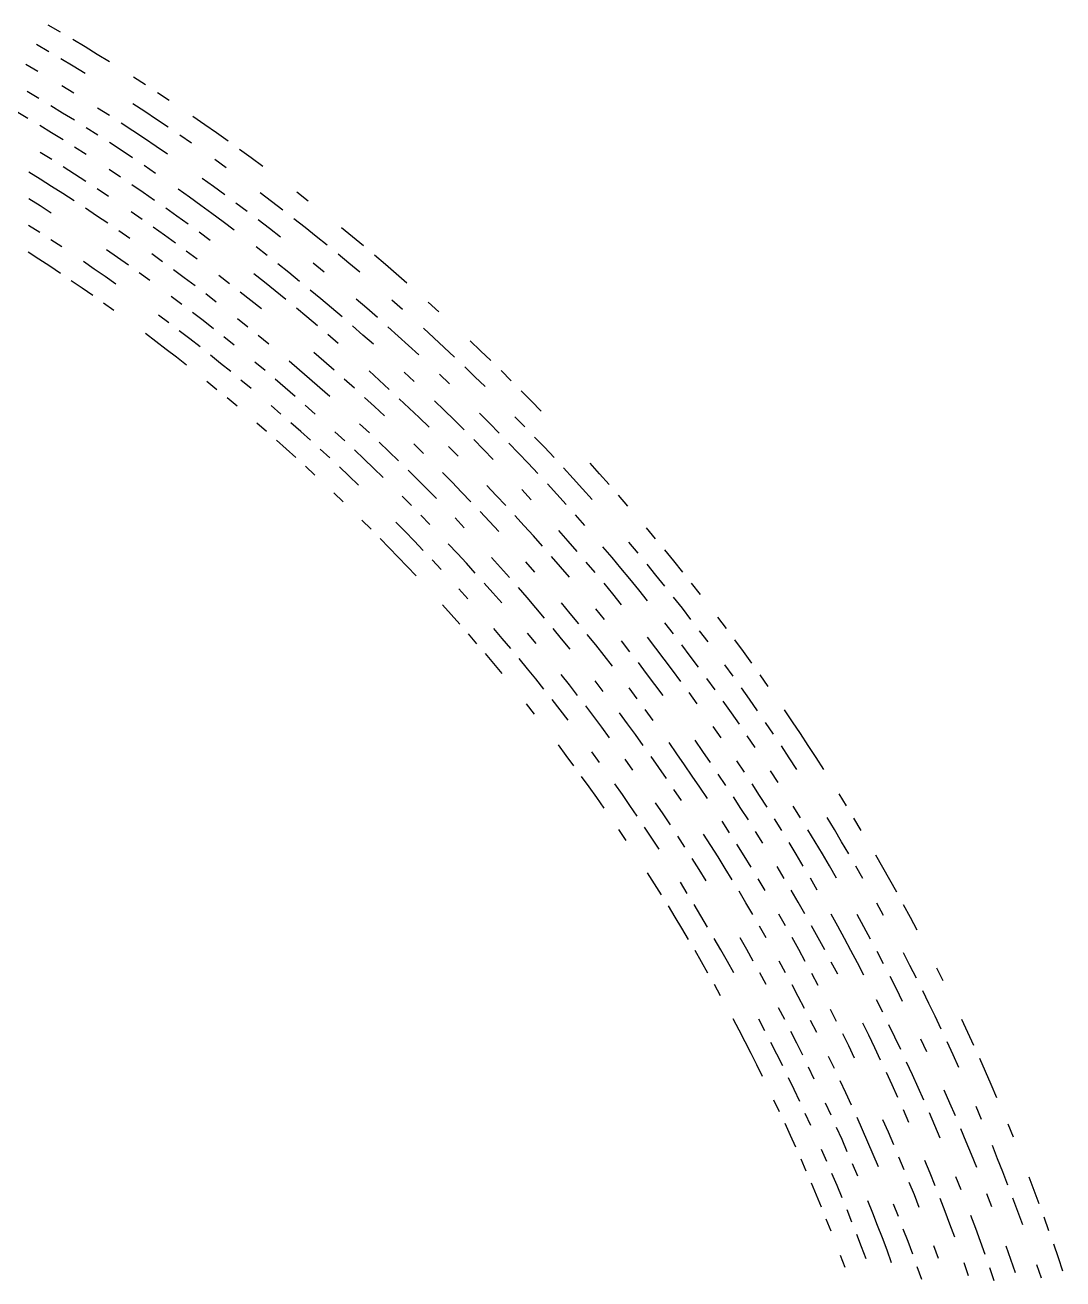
# Model space of a CAD drawing. Header units: metres. Extents: x -298 to 300, y -298 to 299.
# Drawn here: x 147.8 to 284.6, y 93.5 to 258.8 of the extents above; entities that cross this region are included whole.
import ezdxf

# ---------------------------------------------------------------- set-up
doc = ezdxf.new("R2010")
doc.units = ezdxf.units.M

msp = doc.modelspace()

# ---------------------------------------------------------------- linework, layer by layer
for p, q in [((152.47166, 257.80762, -692.8203), (150.84734, 258.75787, -692.8203)), ((155.7022, 255.87651, -692.8203), (154.08995, 256.84717, -692.8203)), ((150.92894, 255.24535, -692.8203), (149.32079, 256.18604, -692.8203)), ((157.30833, 254.8958, -692.8203), (155.7022, 255.87651, -692.8203)), ((158.90831, 253.90495, -692.8203), (157.30833, 254.8958, -692.8203)), ((149.48936, 252.62218, -692.8203), (147.89781, 253.5537, -692.8203)), ((154.12749, 253.33385, -692.8203), (152.53123, 254.29466, -692.8203)), ((155.7177, 252.36302, -692.8203), (154.12749, 253.33385, -692.8203)), ((163.67046, 250.87242, -692.8203), (162.08946, 251.89323, -692.8203)), ((149.62999, 249.0598, -692.8203), (148.06078, 249.99236, -692.8203)), ((154.22856, 249.76762, -692.8203), (152.65477, 250.72905, -692.8203)), ((166.81322, 248.80101, -692.8203), (165.2451, 249.84166, -692.8203)), ((152.75072, 247.1652, -692.8203), (151.19334, 248.11742, -692.8203)), ((163.57585, 247.35997, -692.8203), (162.01683, 248.38036, -692.8203)), ((148.18321, 246.44005, -692.8203), (146.63048, 247.36351, -692.8203)), ((154.30211, 246.20323, -692.8203), (152.75072, 247.1652, -692.8203)), ((158.91331, 246.8242, -692.8203), (157.3579, 247.81517, -692.8203)), ((165.12846, 246.32988, -692.8203), (163.57585, 247.35997, -692.8203)), ((166.67455, 245.29002, -692.8203), (165.12846, 246.32988, -692.8203)), ((171.47801, 245.62022, -692.8203), (169.9298, 246.69023, -692.8203)), ((151.27116, 244.56383, -692.8203), (149.73009, 245.50676, -692.8203)), ((157.38664, 244.2501, -692.8203), (155.84746, 245.23155, -692.8203)), ((162.00536, 244.81303, -692.8203), (160.46245, 245.82347, -692.8203)), ((163.54185, 243.7929, -692.8203), (162.00536, 244.81303, -692.8203)), ((173.01958, 244.54045, -692.8203), (171.47801, 245.62022, -692.8203)), ((152.8062, 243.61119, -692.8203), (151.27116, 244.56383, -692.8203)), ((160.44646, 242.25835, -692.8203), (158.91966, 243.25902, -692.8203)), ((165.07195, 242.76317, -692.8203), (163.54185, 243.7929, -692.8203)), ((169.74706, 243.1812, -692.8203), (168.2141, 244.24046, -692.8203)), ((174.5543, 243.45103, -692.8203), (173.01958, 244.54045, -692.8203)), ((151.3084, 241.02031, -692.8203), (149.78966, 241.96361, -692.8203)), ((155.85832, 241.67705, -692.8203), (154.33531, 242.64891, -692.8203)), ((161.96696, 241.24803, -692.8203), (160.44646, 242.25835, -692.8203)), ((166.5955, 241.72374, -692.8203), (165.07195, 242.76317, -692.8203)), ((177.60313, 241.24327, -692.8203), (176.0822, 242.35191, -692.8203)), ((154.32805, 239.10521, -692.8203), (152.82121, 240.06749, -692.8203)), ((160.39037, 238.70427, -692.8203), (158.88597, 239.7047, -692.8203)), ((164.98882, 239.1989, -692.8203), (163.48106, 240.2282, -692.8203)), ((174.30565, 239.9459, -692.8203), (172.7929, 241.03392, -692.8203)), ((179.11717, 240.1251, -692.8203), (177.60313, 241.24327, -692.8203)), ((149.80864, 238.43059, -692.8203), (148.30614, 239.36449, -692.8203)), ((151.30522, 237.48723, -692.8203), (149.80864, 238.43059, -692.8203)), ((155.82884, 238.1334, -692.8203), (154.32805, 239.10521, -692.8203)), ((172.62389, 237.47105, -692.8203), (171.12682, 238.54845, -692.8203)), ((152.79588, 236.53453, -692.8203), (151.30522, 237.48723, -692.8203)), ((154.2805, 235.57243, -692.8203), (152.79588, 236.53453, -692.8203)), ((158.81194, 236.16167, -692.8203), (157.32347, 237.15227, -692.8203)), ((163.38042, 236.6751, -692.8203), (161.8886, 237.69438, -692.8203)), ((164.86583, 235.64647, -692.8203), (163.38042, 236.6751, -692.8203)), ((169.47276, 236.0543, -692.8203), (167.98473, 237.11186, -692.8203)), ((174.11418, 236.38426, -692.8203), (172.62389, 237.47105, -692.8203)), ((180.28758, 235.4995, -692.8203), (178.8026, 236.62523, -692.8203)), ((185.10204, 235.55772, -692.8203), (183.61662, 236.71361, -692.8203)), ((149.78728, 234.90819, -692.8203), (148.30693, 235.84203, -692.8203)), ((151.26176, 233.96507, -692.8203), (149.78728, 234.90819, -692.8203)), ((170.95421, 234.98735, -692.8203), (169.47276, 236.0543, -692.8203)), ((172.42894, 233.91112, -692.8203), (170.95421, 234.98735, -692.8203)), ((177.07414, 234.18272, -692.8203), (175.59758, 235.2882, -692.8203)), ((181.76549, 234.36449, -692.8203), (180.28758, 235.4995, -692.8203)), ((157.23155, 233.62035, -692.8203), (155.75914, 234.60106, -692.8203)), ((158.69786, 232.63042, -692.8203), (157.23155, 233.62035, -692.8203)), ((163.23973, 233.13408, -692.8203), (161.77013, 234.15257, -692.8203)), ((167.81712, 233.56126, -692.8203), (166.34471, 234.6085, -692.8203)), ((169.28294, 232.50475, -692.8203), (167.81712, 233.56126, -692.8203)), ((173.89684, 232.8256, -692.8203), (172.42894, 233.91112, -692.8203)), ((184.69981, 232.0667, -692.8203), (183.23625, 233.2202, -692.8203)), ((149.7257, 231.39677, -692.8203), (148.26744, 232.3303, -692.8203)), ((161.61174, 230.62303, -692.8203), (160.15794, 231.63127, -692.8203)), ((166.15959, 231.0695, -692.8203), (164.70287, 232.10643, -692.8203)), ((172.1945, 230.36424, -692.8203), (170.74205, 231.43907, -692.8203)), ((175.35796, 231.73094, -692.8203), (173.89684, 232.8256, -692.8203)), ((180.00627, 231.94408, -692.8203), (178.54369, 233.06804, -692.8203)), ((181.46178, 230.81102, -692.8203), (180.00627, 231.94408, -692.8203)), ((186.15611, 230.90398, -692.8203), (184.69981, 232.0667, -692.8203)), ((190.97057, 230.84117, -692.8203), (189.51451, 232.0341, -692.8203)), ((152.62462, 229.5023, -692.8203), (151.17815, 230.45409, -692.8203)), ((167.60979, 230.02348, -692.8203), (166.15959, 231.0695, -692.8203)), ((187.60509, 229.73216, -692.8203), (186.15611, 230.90398, -692.8203)), ((192.41905, 229.63902, -692.8203), (190.97057, 230.84117, -692.8203)), ((149.62407, 227.89671, -692.8203), (148.18773, 228.8297, -692.8203)), ((159.98192, 228.11314, -692.8203), (158.54393, 229.11125, -692.8203)), ((165.93474, 227.54356, -692.8203), (164.50017, 228.57909, -692.8203)), ((170.49034, 227.90416, -692.8203), (169.05333, 228.96837, -692.8203)), ((179.69969, 228.39195, -692.8203), (178.25938, 229.51408, -692.8203)), ((190.48088, 227.36125, -692.8203), (189.04674, 228.5512, -692.8203)), ((195.29326, 227.20763, -692.8203), (193.85997, 228.4279, -692.8203)), ((151.05455, 226.9547, -692.8203), (149.62407, 227.89671, -692.8203)), ((152.47911, 226.00377, -692.8203), (151.05455, 226.9547, -692.8203)), ((156.92796, 226.59251, -692.8203), (155.49962, 227.57146, -692.8203)), ((158.35014, 225.6046, -692.8203), (156.92796, 226.59251, -692.8203)), ((161.41356, 227.10606, -692.8203), (159.98192, 228.11314, -692.8203)), ((168.78429, 225.44548, -692.8203), (167.36278, 226.49901, -692.8203)), ((182.55894, 226.12077, -692.8203), (181.13286, 227.26085, -692.8203)), ((187.21178, 226.18773, -692.8203), (185.78514, 227.3571, -692.8203)), ((191.90758, 226.16222, -692.8203), (190.48088, 227.36125, -692.8203)), ((196.71886, 225.97844, -692.8203), (195.29326, 227.20763, -692.8203)), ((155.31017, 224.075, -692.8203), (153.89763, 225.04381, -692.8203)), ((159.7661, 224.60777, -692.8203), (158.35014, 225.6046, -692.8203)), ((164.25786, 225.06487, -692.8203), (162.83891, 226.08989, -692.8203)), ((170.19908, 224.38304, -692.8203), (168.78429, 225.44548, -692.8203)), ((174.76073, 224.6577, -692.8203), (173.34404, 225.74883, -692.8203)), ((179.35405, 224.85417, -692.8203), (177.93602, 225.97417, -692.8203)), ((180.765, 223.72527, -692.8203), (179.35405, 224.85417, -692.8203)), ((183.97783, 224.97166, -692.8203), (182.55894, 226.12077, -692.8203)), ((198.13676, 224.74028, -692.8203), (196.71886, 225.97844, -692.8203)), ((156.71654, 223.09734, -692.8203), (155.31017, 224.075, -692.8203)), ((173.00865, 222.23155, -692.8203), (171.60722, 223.31169, -692.8203)), ((177.57341, 222.44884, -692.8203), (176.17052, 223.55772, -692.8203)), ((182.16893, 222.58751, -692.8203), (180.765, 223.72527, -692.8203)), ((186.79381, 222.6469, -692.8203), (185.38945, 223.8137, -692.8203)), ((159.51085, 221.11546, -692.8203), (158.1168, 222.11082, -692.8203)), ((168.47581, 221.93639, -692.8203), (167.0764, 222.98808, -692.8203)), ((178.96935, 221.33122, -692.8203), (177.57341, 222.44884, -692.8203)), ((188.1909, 221.4713, -692.8203), (186.79381, 222.6469, -692.8203)), ((192.84404, 221.42119, -692.8203), (191.44725, 222.62608, -692.8203)), ((197.53825, 221.27727, -692.8203), (196.14207, 222.51176, -692.8203)), ((202.34343, 220.97258, -692.8203), (200.94908, 222.23729, -692.8203)), ((166.75072, 219.49107, -692.8203), (165.36668, 220.53197, -692.8203)), ((171.25475, 219.80675, -692.8203), (169.86864, 220.87596, -692.8203)), ((177.17186, 218.93852, -692.8203), (175.791, 220.0449, -692.8203)), ((184.95512, 220.28569, -692.8203), (183.5656, 221.44096, -692.8203)), ((186.33733, 219.12163, -692.8203), (184.95512, 220.28569, -692.8203)), ((189.58049, 220.28685, -692.8203), (188.1909, 221.4713, -692.8203)), ((194.23326, 220.20757, -692.8203), (192.84404, 221.42119, -692.8203)), ((169.49907, 217.38335, -692.8203), (168.12816, 218.44157, -692.8203)), ((172.63414, 218.72887, -692.8203), (171.25475, 219.80675, -692.8203)), ((192.33733, 217.89195, -692.8203), (190.96269, 219.09373, -692.8203)), ((196.98882, 217.75414, -692.8203), (195.61491, 218.98515, -692.8203)), ((201.67986, 217.52135, -692.8203), (200.30717, 218.78203, -692.8203)), ((165.02379, 217.04716, -692.8203), (163.65514, 218.07726, -692.8203)), ((166.38591, 216.00853, -692.8203), (165.02379, 217.04716, -692.8203)), ((170.86327, 216.31657, -692.8203), (169.49907, 217.38335, -692.8203)), ((175.37254, 216.54723, -692.8203), (174.00682, 217.64238, -692.8203)), ((179.91258, 216.69969, -692.8203), (178.5457, 217.82341, -692.8203)), ((189.07976, 216.76756, -692.8203), (187.71227, 217.9489, -692.8203)), ((193.70445, 216.68156, -692.8203), (192.33733, 217.89195, -692.8203)), ((198.35497, 216.51445, -692.8203), (196.98882, 217.75414, -692.8203)), ((203.0446, 216.25212, -692.8203), (201.67986, 217.52135, -692.8203)), ((207.84062, 215.82677, -692.8203), (206.47844, 217.1262, -692.8203)), ((167.74156, 214.96129, -692.8203), (166.38591, 216.00853, -692.8203)), ((169.09056, 213.90562, -692.8203), (167.74156, 214.96129, -692.8203)), ((173.57152, 214.15733, -692.8203), (172.22075, 215.2412, -692.8203)), ((187.19511, 214.44286, -692.8203), (185.84227, 215.61241, -692.8203)), ((199.71336, 215.26622, -692.8203), (198.35497, 216.51445, -692.8203)), ((204.40135, 214.97429, -692.8203), (203.0446, 216.25212, -692.8203)), ((209.19463, 214.51884, -692.8203), (207.84062, 215.82677, -692.8203)), ((174.91539, 213.06493, -692.8203), (173.57152, 214.15733, -692.8203)), ((179.42833, 213.2105, -692.8203), (178.08336, 214.33122, -692.8203)), ((183.9705, 213.27739, -692.8203), (182.62498, 214.42662, -692.8203)), ((185.3087, 212.11961, -692.8203), (183.9705, 213.27739, -692.8203)), ((188.54063, 213.26488, -692.8203), (187.19511, 214.44286, -692.8203)), ((207.09068, 212.39317, -692.8203), (205.75005, 213.68797, -692.8203)), ((173.09758, 210.68779, -692.8203), (171.76866, 211.76878, -692.8203)), ((177.58257, 210.85497, -692.8203), (176.25243, 211.96416, -692.8203)), ((182.09703, 210.94371, -692.8203), (180.76622, 212.08128, -692.8203)), ((186.6397, 210.95348, -692.8203), (185.3087, 212.11961, -692.8203)), ((191.20934, 210.88353, -692.8203), (189.87877, 212.07835, -692.8203)), ((194.47496, 211.9569, -692.8203), (193.1375, 213.17229, -692.8203)), ((195.8048, 210.73314, -692.8203), (194.47496, 211.9569, -692.8203)), ((199.09612, 211.75462, -692.8203), (197.75981, 212.99901, -692.8203)), ((203.74113, 211.47057, -692.8203), (202.40648, 212.74425, -692.8203)), ((208.42314, 211.08995, -692.8203), (207.09068, 212.39317, -692.8203)), ((211.87785, 211.87755, -692.8203), (210.54039, 213.20238, -692.8203)), ((183.42064, 209.79784, -692.8203), (182.09703, 210.94371, -692.8203)), ((187.9633, 209.77904, -692.8203), (186.6397, 210.95348, -692.8203)), ((214.5277, 209.20262, -692.8203), (213.20695, 210.5443, -692.8203)), ((175.73503, 208.50084, -692.8203), (174.41972, 209.5985, -692.8203)), ((181.53075, 207.47752, -692.8203), (180.22179, 208.61156, -692.8203)), ((186.04619, 207.48112, -692.8203), (184.73705, 208.6436, -692.8203)), ((193.848, 208.46873, -692.8203), (192.53252, 209.68028, -692.8203)), ((195.15599, 207.24901, -692.8203), (193.848, 208.46873, -692.8203)), ((198.44127, 208.2606, -692.8203), (197.12688, 209.50102, -692.8203)), ((203.05785, 207.97118, -692.8203), (201.74516, 209.24059, -692.8203)), ((215.84001, 207.85277, -692.8203), (214.5277, 209.20262, -692.8203)), ((199.74779, 207.01195, -692.8203), (198.44127, 208.2606, -692.8203)), ((201.0465, 205.75511, -692.8203), (199.74779, 207.01195, -692.8203)), ((204.36247, 206.69347, -692.8203), (203.05785, 207.97118, -692.8203)), ((205.6591, 205.40758, -692.8203), (204.36247, 206.69347, -692.8203)), ((208.99901, 206.29271, -692.8203), (207.69676, 207.5996, -692.8203)), ((213.67052, 205.79411, -692.8203), (212.37114, 207.13042, -692.8203)), ((179.6392, 205.15862, -692.8203), (178.34477, 206.28087, -692.8203)), ((184.1273, 205.18474, -692.8203), (182.83263, 206.33519, -692.8203)), ((185.41478, 204.02611, -692.8203), (184.1273, 205.18474, -692.8203)), ((189.92955, 203.94456, -692.8203), (188.64244, 205.13152, -692.8203)), ((193.18333, 204.99846, -692.8203), (191.88963, 206.20592, -692.8203)), ((210.29308, 204.9777, -692.8203), (208.99901, 206.29271, -692.8203)), ((182.20677, 202.88976, -692.8203), (180.92656, 204.02824, -692.8203)), ((195.74803, 202.55931, -692.8203), (194.46953, 203.78294, -692.8203)), ((200.31041, 202.28831, -692.8203), (199.03343, 203.54063, -692.8203)), ((208.22801, 202.81151, -692.8203), (206.94762, 204.11363, -692.8203)), ((212.85625, 202.32341, -692.8203), (211.57884, 203.65459, -692.8203)), ((216.24388, 203.09703, -692.8203), (214.96141, 204.44963, -692.8203)), ((183.47984, 201.74327, -692.8203), (182.20677, 202.88976, -692.8203)), ((187.96776, 201.68474, -692.8203), (186.69493, 202.85942, -692.8203)), ((192.48119, 201.54637, -692.8203), (191.20909, 202.7495, -692.8203)), ((197.01878, 201.32768, -692.8203), (195.74803, 202.55931, -692.8203)), ((204.89488, 201.93584, -692.8203), (203.6201, 203.21703, -692.8203)), ((209.50023, 201.50139, -692.8203), (208.22801, 202.81151, -692.8203)), ((214.12535, 200.98418, -692.8203), (212.85625, 202.32341, -692.8203)), ((217.51787, 201.73643, -692.8203), (216.24388, 203.09703, -692.8203)), ((186.00426, 199.42638, -692.8203), (184.74571, 200.58885, -692.8203)), ((190.49113, 199.31139, -692.8203), (189.23314, 200.502, -692.8203)), ((193.74565, 200.33531, -692.8203), (192.48119, 201.54637, -692.8203)), ((195.00249, 199.11632, -692.8203), (193.74565, 200.33531, -692.8203)), ((199.5371, 198.84056, -692.8203), (198.28185, 200.08806, -692.8203)), ((215.38597, 199.63701, -692.8203), (214.12535, 200.98418, -692.8203)), ((220.04008, 198.99126, -692.8203), (218.78331, 200.36778, -692.8203)), ((223.53368, 199.58238, -692.8203), (222.27306, 200.98088, -692.8203)), ((191.74162, 198.11284, -692.8203), (190.49113, 199.31139, -692.8203)), ((200.78453, 197.58513, -692.8203), (199.5371, 198.84056, -692.8203)), ((204.09361, 198.4835, -692.8203), (202.8405, 199.75969, -692.8203)), ((205.33873, 197.19945, -692.8203), (204.09361, 198.4835, -692.8203)), ((221.2882, 197.6068, -692.8203), (220.04008, 198.99126, -692.8203)), ((224.78545, 198.17601, -692.8203), (223.53368, 199.58238, -692.8203)), ((189.73595, 195.89195, -692.8203), (188.49944, 197.07793, -692.8203)), ((202.02403, 196.32188, -692.8203), (200.78453, 197.58513, -692.8203)), ((206.57573, 195.90758, -692.8203), (205.33873, 197.19945, -692.8203)), ((209.91307, 196.7318, -692.8203), (208.67076, 198.04466, -692.8203)), ((211.14708, 195.41118, -692.8203), (209.91307, 196.7318, -692.8203)), ((214.50609, 196.18169, -692.8203), (213.2672, 197.52342, -692.8203)), ((217.88176, 196.91899, -692.8203), (216.6381, 198.28197, -692.8203)), ((219.1168, 195.54832, -692.8203), (217.88176, 196.91899, -692.8203)), ((222.52763, 196.21452, -692.8203), (221.2882, 197.6068, -692.8203)), ((227.26237, 195.3397, -692.8203), (226.02837, 196.7617, -692.8203)), ((198.72691, 195.41216, -692.8203), (197.49315, 196.65465, -692.8203)), ((193.40044, 192.28764, -692.8203), (192.18651, 193.49675, -692.8203)), ((201.17076, 192.90392, -692.8203), (199.95274, 194.16185, -692.8203)), ((205.69463, 192.4857, -692.8203), (204.47911, 193.77214, -692.8203)), ((209.02531, 193.30064, -692.8203), (207.80461, 194.60796, -692.8203)), ((213.59007, 192.74675, -692.8203), (212.37273, 194.08281, -692.8203)), ((221.56102, 192.78362, -692.8203), (220.34325, 194.16978, -692.8203)), ((197.87993, 192.0034, -692.8203), (196.66765, 193.2407, -692.8203)), ((199.08446, 190.75853, -692.8203), (197.87993, 192.0034, -692.8203)), ((210.23778, 191.98564, -692.8203), (209.02531, 193.30064, -692.8203)), ((214.79906, 191.40306, -692.8203), (213.59007, 192.74675, -692.8203)), ((219.37694, 190.7376, -692.8203), (218.17204, 192.11009, -692.8203)), ((230.91057, 191.02739, -692.8203), (229.70354, 192.47252, -692.8203)), ((195.80547, 189.8466, -692.8203), (194.6068, 191.0709, -692.8203)), ((200.28111, 189.50609, -692.8203), (199.08446, 190.75853, -692.8203)), ((204.7772, 189.0844, -692.8203), (203.58305, 190.3651, -692.8203)), ((215.9995, 190.0518, -692.8203), (214.79906, 191.40306, -692.8203)), ((220.57317, 189.35753, -692.8203), (219.37694, 190.7376, -692.8203)), ((228.59239, 189.13768, -692.8203), (227.39726, 190.56828, -692.8203)), ((196.99644, 188.61479, -692.8203), (195.80547, 189.8466, -692.8203)), ((198.17973, 187.37547, -692.8203), (196.99644, 188.61479, -692.8203)), ((205.96324, 187.79619, -692.8203), (204.7772, 189.0844, -692.8203)), ((210.47527, 187.26433, -692.8203), (209.2924, 188.58092, -692.8203)), ((218.37492, 187.32677, -692.8203), (217.19151, 188.69304, -692.8203)), ((225.16185, 188.57951, -692.8203), (223.97032, 189.98845, -692.8203)), ((226.34447, 187.16313, -692.8203), (225.16185, 188.57951, -692.8203)), ((233.29735, 188.11455, -692.8203), (232.1085, 189.57475, -692.8203)), ((199.35515, 186.12877, -692.8203), (198.17973, 187.37547, -692.8203)), ((202.65074, 186.97874, -692.8203), (201.4699, 188.24614, -692.8203)), ((207.14122, 186.50047, -692.8203), (205.96324, 187.79619, -692.8203)), ((211.64983, 185.94029, -692.8203), (210.47527, 187.26433, -692.8203)), ((215.0045, 186.65013, -692.8203), (213.82542, 187.99522, -692.8203)), ((219.54979, 185.95305, -692.8203), (218.37492, 187.32677, -692.8203)), ((222.93956, 186.575, -692.8203), (221.76073, 187.97002, -692.8203)), ((227.51811, 185.7393, -692.8203), (226.34447, 187.16313, -692.8203)), ((230.95561, 186.25407, -692.8203), (229.77855, 187.69963, -692.8203)), ((234.47691, 186.64696, -692.8203), (233.29735, 188.11455, -692.8203)), ((209.4727, 183.88707, -692.8203), (208.31108, 185.1975, -692.8203)), ((225.27086, 183.76286, -692.8203), (224.1096, 185.17259, -692.8203)), ((228.68285, 184.30815, -692.8203), (227.51811, 185.7393, -692.8203)), ((232.12364, 184.8012, -692.8203), (230.95561, 186.25407, -692.8203)), ((236.80846, 183.68956, -692.8203), (235.64732, 185.17192, -692.8203)), ((206.14537, 183.13225, -692.8203), (204.98851, 184.42174, -692.8203)), ((210.62608, 182.56944, -692.8203), (209.4727, 183.88707, -692.8203)), ((213.97392, 183.27019, -692.8203), (212.81602, 184.60893, -692.8203)), ((226.4232, 182.34587, -692.8203), (225.27086, 183.76286, -692.8203)), ((229.83855, 182.86967, -692.8203), (228.68285, 184.30815, -692.8203)), ((203.97807, 181.06871, -692.8203), (202.83427, 182.34459, -692.8203)), ((215.12334, 181.92424, -692.8203), (213.97392, 183.27019, -692.8203)), ((216.26433, 180.57103, -692.8203), (215.12334, 181.92424, -692.8203)), ((219.63585, 181.19627, -692.8203), (218.49089, 182.57066, -692.8203)), ((234.43211, 181.87346, -692.8203), (233.28246, 183.34099, -692.8203)), ((235.57262, 180.39879, -692.8203), (234.43211, 181.87346, -692.8203)), ((205.11388, 179.78563, -692.8203), (203.97807, 181.06871, -692.8203)), ((220.7722, 179.81474, -692.8203), (219.63585, 181.19627, -692.8203)), ((224.16222, 180.38512, -692.8203), (223.02226, 181.78795, -692.8203)), ((240.23558, 179.19902, -692.8203), (239.10265, 180.70305, -692.8203)), ((210.69102, 177.90227, -692.8203), (209.56688, 179.22044, -692.8203)), ((215.15623, 177.22691, -692.8203), (214.0363, 178.57317, -692.8203)), ((218.52074, 177.84325, -692.8203), (217.39684, 179.21074, -692.8203)), ((233.25133, 178.51097, -692.8203), (232.12285, 179.97105, -692.8203)), ((237.82555, 177.42796, -692.8203), (236.70372, 178.91692, -692.8203)), ((207.36113, 177.1981, -692.8203), (206.24156, 178.4954, -692.8203)), ((211.80675, 176.57701, -692.8203), (210.69102, 177.90227, -692.8203)), ((219.63597, 176.4688, -692.8203), (218.52074, 177.84325, -692.8203)), ((223.01878, 177.03032, -692.8203), (221.89989, 178.42607, -692.8203)), ((224.12889, 175.62755, -692.8203), (223.01878, 177.03032, -692.8203)), ((227.5291, 176.1339, -692.8203), (226.4157, 177.55803, -692.8203)), ((230.94304, 176.60612, -692.8203), (229.82658, 178.05168, -692.8203)), ((235.48058, 175.56975, -692.8203), (234.37053, 177.04387, -692.8203)), ((242.47319, 176.16972, -692.8203), (241.35918, 177.68791, -692.8203)), ((209.57579, 174.5825, -692.8203), (208.47258, 175.89384, -692.8203)), ((214.01329, 173.90556, -692.8203), (212.91423, 175.24474, -692.8203)), ((225.23021, 174.21788, -692.8203), (224.12889, 175.62755, -692.8203)), ((232.0504, 175.15355, -692.8203), (230.94304, 176.60612, -692.8203)), ((236.58134, 174.08861, -692.8203), (235.48058, 175.56975, -692.8203)), ((243.57762, 174.64458, -692.8203), (242.47319, 176.16972, -692.8203)), ((210.67076, 173.26439, -692.8203), (209.57579, 174.5825, -692.8203)), ((215.10399, 172.55943, -692.8203), (214.01329, 173.90556, -692.8203)), ((229.72899, 173.26476, -692.8203), (228.63353, 174.7028, -692.8203)), ((233.1486, 173.69402, -692.8203), (232.0504, 175.15355, -692.8203)), ((234.2376, 172.22758, -692.8203), (233.1486, 173.69402, -692.8203)), ((241.13475, 172.91917, -692.8203), (240.04112, 174.42906, -692.8203)), ((216.18614, 171.20653, -692.8203), (215.10399, 172.55943, -692.8203)), ((219.55095, 171.77196, -692.8203), (218.46513, 173.14604, -692.8203)), ((224.01036, 170.90147, -692.8203), (222.92986, 172.30357, -692.8203)), ((230.81535, 171.81981, -692.8203), (229.72899, 173.26476, -692.8203)), ((238.75487, 171.10576, -692.8203), (237.67278, 172.60063, -692.8203)), ((245.7578, 171.57353, -692.8203), (244.67253, 173.11247, -692.8203)), ((220.62816, 170.3911, -692.8203), (219.55095, 171.77196, -692.8203)), ((228.4807, 169.9475, -692.8203), (227.40617, 171.37773, -692.8203)), ((231.89262, 170.36815, -692.8203), (230.81535, 171.81981, -692.8203)), ((236.38792, 169.27434, -692.8203), (235.31737, 170.75438, -692.8203)), ((243.29344, 169.87889, -692.8203), (242.21886, 171.40245, -692.8203)), ((214.96727, 167.92339, -692.8203), (213.90575, 169.26878, -692.8203)), ((218.32494, 168.48033, -692.8203), (217.25987, 169.84679, -692.8203)), ((222.75633, 167.60912, -692.8203), (221.69664, 169.0034, -692.8203)), ((240.8908, 168.09581, -692.8203), (239.82756, 169.60417, -692.8203)), ((244.35838, 168.34862, -692.8203), (243.29344, 169.87889, -692.8203)), ((219.38145, 167.10722, -692.8203), (218.32494, 168.48033, -692.8203)), ((223.80736, 166.20811, -692.8203), (222.75633, 167.60912, -692.8203)), ((227.1986, 166.65459, -692.8203), (226.14476, 168.07689, -692.8203)), ((230.60289, 167.06676, -692.8203), (229.54631, 168.51048, -692.8203)), ((241.94456, 166.5808, -692.8203), (240.8908, 168.09581, -692.8203)), ((248.9553, 166.91612, -692.8203), (247.89922, 168.47527, -692.8203)), ((224.84953, 164.80052, -692.8203), (223.80736, 166.20811, -692.8203)), ((228.24352, 165.2257, -692.8203), (227.1986, 166.65459, -692.8203)), ((239.5435, 164.7943, -692.8203), (238.50102, 166.29424, -692.8203)), ((246.45946, 165.26811, -692.8203), (245.4138, 166.81169, -692.8203)), ((250.00157, 165.35033, -692.8203), (248.9553, 166.91612, -692.8203)), ((251.03795, 163.77794, -692.8203), (250.00157, 165.35033, -692.8203)), ((219.12846, 162.47594, -692.8203), (218.101, 163.84758, -692.8203)), ((229.27946, 163.7902, -692.8203), (228.24352, 165.2257, -692.8203)), ((233.71788, 162.69615, -692.8203), (232.68864, 164.15953, -692.8203)), ((237.14134, 163.00938, -692.8203), (236.11009, 164.49431, -692.8203)), ((244.02342, 163.53099, -692.8203), (242.98875, 165.05919, -692.8203)), ((248.52171, 162.16142, -692.8203), (247.49547, 163.718, -692.8203)), ((252.0645, 162.19908, -692.8203), (251.03795, 163.77794, -692.8203)), ((220.14726, 161.09782, -692.8203), (219.12846, 162.47594, -692.8203)), ((223.52086, 161.54893, -692.8203), (222.49913, 162.94829, -692.8203)), ((231.3242, 160.89989, -692.8203), (230.30638, 162.34825, -692.8203)), ((234.73778, 161.2263, -692.8203), (233.71788, 162.69615, -692.8203)), ((238.1632, 161.51799, -692.8203), (237.14134, 163.00938, -692.8203)), ((249.53813, 160.59837, -692.8203), (248.52171, 162.16142, -692.8203)), ((253.0811, 160.61382, -692.8203), (252.0645, 162.19908, -692.8203)), ((227.92278, 160.5388, -692.8203), (226.90733, 161.9658, -692.8203)), ((232.333, 159.44511, -692.8203), (231.3242, 160.89989, -692.8203)), ((235.74852, 159.75005, -692.8203), (234.73778, 161.2263, -692.8203)), ((242.61418, 160.25536, -692.8203), (241.60014, 161.77477, -692.8203)), ((247.06956, 158.90782, -692.8203), (246.06383, 160.45525, -692.8203)), ((222.15892, 158.3225, -692.8203), (221.15746, 159.7133, -692.8203)), ((226.53307, 157.31285, -692.8203), (225.53783, 158.73119, -692.8203)), ((236.74998, 158.2675, -692.8203), (235.74852, 159.75005, -692.8203)), ((240.17882, 158.5161, -692.8203), (239.1757, 160.02019, -692.8203)), ((244.61363, 157.19756, -692.8203), (243.6187, 158.7296, -692.8203)), ((223.1516, 156.9254, -692.8203), (222.15892, 158.3225, -692.8203)), ((227.5194, 155.88817, -692.8203), (226.53307, 157.31285, -692.8203)), ((234.32298, 156.51665, -692.8203), (233.33257, 157.984, -692.8203)), ((237.74211, 156.77861, -692.8203), (236.74998, 158.2675, -692.8203)), ((245.59886, 155.65929, -692.8203), (244.61363, 157.19756, -692.8203)), ((256.07092, 155.81993, -692.8203), (255.08434, 157.42418, -692.8203)), ((224.13548, 155.52202, -692.8203), (223.1516, 156.9254, -692.8203)), ((228.49669, 154.45738, -692.8203), (227.5194, 155.88817, -692.8203)), ((231.89464, 154.76762, -692.8203), (230.91527, 156.21977, -692.8203)), ((242.15654, 155.489, -692.8203), (241.17241, 157.00566, -692.8203)), ((243.13109, 153.96617, -692.8203), (242.15654, 155.489, -692.8203)), ((250.02812, 154.22789, -692.8203), (249.05174, 155.79405, -692.8203)), ((232.86485, 153.30931, -692.8203), (231.89464, 154.76762, -692.8203)), ((240.6621, 152.27495, -692.8203), (239.69823, 153.78233, -692.8203)), ((247.54039, 152.56425, -692.8203), (246.57445, 154.11485, -692.8203)), ((254.47209, 152.68883, -692.8203), (253.50523, 154.28313, -692.8203)), ((258.0138, 152.593, -692.8203), (257.04742, 154.20958, -692.8203)), ((227.03416, 151.27525, -692.8203), (226.07683, 152.69688, -692.8203)), ((230.4243, 151.5775, -692.8203), (229.46501, 153.0205, -692.8203)), ((245.0515, 150.90227, -692.8203), (244.09612, 152.43724, -692.8203)), ((251.95128, 151.07726, -692.8203), (250.99461, 152.65562, -692.8203)), ((255.42894, 151.08849, -692.8203), (254.47209, 152.68883, -692.8203)), ((231.37456, 150.12852, -692.8203), (230.4243, 151.5775, -692.8203)), ((234.77776, 150.37462, -692.8203), (233.82591, 151.84496, -692.8203)), ((238.19188, 150.58568, -692.8203), (237.23863, 152.0775, -692.8203)), ((239.13573, 149.08781, -692.8203), (238.19188, 150.58568, -692.8203)), ((242.56145, 149.24223, -692.8203), (241.61656, 150.76158, -692.8203)), ((249.44286, 149.44499, -692.8203), (248.4965, 151.00761, -692.8203)), ((252.89806, 149.4929, -692.8203), (251.95128, 151.07726, -692.8203)), ((256.3758, 149.48216, -692.8203), (255.42894, 151.08849, -692.8203)), ((236.65367, 147.41594, -692.8203), (235.72038, 148.89824, -692.8203)), ((240.07018, 147.58409, -692.8203), (239.13573, 149.08781, -692.8203)), ((243.49681, 147.7169, -692.8203), (242.56145, 149.24223, -692.8203)), ((250.37938, 147.87645, -692.8203), (249.44286, 149.44499, -692.8203)), ((253.83476, 147.90263, -692.8203), (252.89806, 149.4929, -692.8203)), ((260.85168, 147.70738, -692.8203), (259.91595, 149.3419, -692.8203)), ((237.57768, 145.92784, -692.8203), (236.65367, 147.41594, -692.8203)), ((240.99516, 146.07445, -692.8203), (240.07018, 147.58409, -692.8203)), ((247.8596, 146.2617, -692.8203), (246.93333, 147.81444, -692.8203)), ((254.76152, 146.30644, -692.8203), (253.83476, 147.90263, -692.8203)), ((258.239, 146.25175, -692.8203), (257.3125, 147.86986, -692.8203)), ((261.77716, 146.06706, -692.8203), (260.85168, 147.70738, -692.8203)), ((230.77367, 145.52904, -692.8203), (229.85228, 146.97441, -692.8203)), ((231.6859, 144.07793, -692.8203), (230.77367, 145.52904, -692.8203)), ((235.08397, 144.27348, -692.8203), (234.1704, 145.74596, -692.8203)), ((245.33873, 144.64885, -692.8203), (244.42259, 146.18578, -692.8203)), ((252.22276, 144.72179, -692.8203), (251.30602, 146.30199, -692.8203)), ((262.69232, 144.42088, -692.8203), (261.77716, 146.06706, -692.8203)), ((242.81664, 143.03795, -692.8203), (241.91069, 144.55907, -692.8203)), ((249.68297, 143.13878, -692.8203), (248.77617, 144.70311, -692.8203)), ((233.48302, 141.15855, -692.8203), (232.58904, 142.62108, -692.8203)), ((236.88322, 141.31139, -692.8203), (235.98827, 142.79527, -692.8203)), ((243.71306, 141.5111, -692.8203), (242.81664, 143.03795, -692.8203)), ((250.57988, 141.56883, -692.8203), (249.68297, 143.13878, -692.8203)), ((260.95752, 141.36278, -692.8203), (260.06165, 142.99815, -692.8203)), ((264.49158, 141.11143, -692.8203), (263.5971, 142.76903, -692.8203)), ((234.36772, 139.69048, -692.8203), (233.48302, 141.15855, -692.8203)), ((237.7689, 139.82188, -692.8203), (236.88322, 141.31139, -692.8203)), ((248.02904, 140.00377, -692.8203), (247.14195, 141.55772, -692.8203)), ((254.91325, 139.94688, -692.8203), (254.02641, 141.54411, -692.8203)), ((258.36786, 139.86443, -692.8203), (257.48145, 141.48338, -692.8203)), ((265.3755, 139.44823, -692.8203), (264.49158, 141.11143, -692.8203)), ((235.24327, 138.21678, -692.8203), (234.36772, 139.69048, -692.8203)), ((245.47704, 138.44066, -692.8203), (244.59984, 139.97868, -692.8203)), ((252.3441, 138.41203, -692.8203), (251.4669, 139.99321, -692.8203)), ((255.79002, 138.34404, -692.8203), (254.91325, 139.94688, -692.8203)), ((259.24408, 138.23985, -692.8203), (258.36786, 139.86443, -692.8203)), ((239.51213, 136.82634, -692.8203), (238.64519, 138.32689, -692.8203)), ((242.92387, 136.8795, -692.8203), (242.05656, 138.40154, -692.8203)), ((249.77379, 136.87914, -692.8203), (248.9063, 138.4442, -692.8203)), ((253.21129, 136.82536, -692.8203), (252.3441, 138.41203, -692.8203)), ((256.65674, 136.7357, -692.8203), (255.79002, 138.34404, -692.8203)), ((236.96654, 135.2531, -692.8203), (236.10954, 136.73766, -692.8203)), ((240.36961, 135.32036, -692.8203), (239.51213, 136.82634, -692.8203)), ((243.7816, 135.35216, -692.8203), (242.92387, 136.8795, -692.8203)), ((250.6314, 135.3087, -692.8203), (249.77379, 136.87914, -692.8203)), ((257.51337, 135.12193, -692.8203), (256.65674, 136.7357, -692.8203)), ((260.96582, 134.97435, -692.8203), (260.11005, 136.60979, -692.8203)), ((264.43805, 134.7658, -692.8203), (263.5835, 136.4232, -692.8203)), ((237.81413, 133.76317, -692.8203), (236.96654, 135.2531, -692.8203)), ((241.21758, 133.809, -692.8203), (240.36961, 135.32036, -692.8203)), ((248.0504, 133.79393, -692.8203), (247.20232, 135.34825, -692.8203)), ((254.9157, 133.63579, -692.8203), (254.06847, 135.23326, -692.8203)), ((258.3598, 133.50279, -692.8203), (257.51337, 135.12193, -692.8203)), ((265.28223, 133.10301, -692.8203), (264.43805, 134.7658, -692.8203)), ((268.80652, 132.74083, -692.8203), (267.9646, 134.42577, -692.8203)), ((239.48125, 130.76738, -692.8203), (238.65239, 132.26787, -692.8203)), ((245.46825, 132.28123, -692.8203), (244.62975, 133.81932, -692.8203)), ((252.31694, 132.1516, -692.8203), (251.47911, 133.73277, -692.8203)), ((262.64642, 131.68736, -692.8203), (261.81128, 133.33348, -692.8203)), ((249.71715, 130.66948, -692.8203), (248.88866, 132.23436, -692.8203)), ((250.53575, 129.09941, -692.8203), (249.71715, 130.66948, -692.8203)), ((263.4712, 130.036, -692.8203), (262.64642, 131.68736, -692.8203)), ((266.9391, 129.76164, -692.8203), (266.1159, 131.43492, -692.8203)), ((247.92558, 127.63561, -692.8203), (247.1162, 129.18932, -692.8203)), ((254.77068, 127.376884, -692.8203), (253.96275, 128.97362, -692.8203)), ((260.83795, 128.61388, -692.8203), (260.02216, 130.2487, -692.8203)), ((267.75183, 128.08324, -692.8203), (266.9391, 129.76164, -692.8203)), ((241.91112, 126.23492, -692.8203), (241.11064, 127.75085, -692.8203)), ((245.31432, 126.17382, -692.8203), (244.5142, 127.71111, -692.8203)), ((252.14336, 125.94396, -692.8203), (251.34453, 127.52422, -692.8203)), ((268.55396, 126.39965, -692.8203), (267.75183, 128.08324, -692.8203)), ((272.06805, 125.94909, -692.8203), (271.26868, 127.65472, -692.8203)), ((242.70201, 124.71398, -692.8203), (241.91112, 126.23492, -692.8203)), ((249.515, 124.513054, -692.8203), (248.7252, 126.076836, -692.8203)), ((256.35632, 124.16827, -692.8203), (255.56853, 125.77508, -692.8203)), ((259.00043, 125.57006, -692.8203), (258.20374, 127.193474, -692.8203)), ((262.43872, 125.32891, -692.8203), (261.6435, 126.97393, -692.8203)), ((272.8567, 124.23846, -692.8203), (272.06805, 125.94909, -692.8203)), ((243.48338, 123.1881, -692.8203), (242.70201, 124.71398, -692.8203)), ((246.8856, 123.08416, -692.8203), (246.10484, 124.63146, -692.8203)), ((250.29497, 122.94433, -692.8203), (249.515, 124.513054, -692.8203)), ((257.13403, 122.55657, -692.8203), (256.35632, 124.16827, -692.8203)), ((259.78687, 123.9417, -692.8203), (259.00043, 125.57006, -692.8203)), ((263.22357, 123.67895, -692.8203), (262.43872, 125.32891, -692.8203)), ((266.66626, 123.37957, -692.8203), (265.88318, 125.0512, -692.8203)), ((270.12646, 123.01757, -692.8203), (269.34546, 124.71111, -692.8203)), ((244.25517, 121.65734, -692.8203), (243.48338, 123.1881, -692.8203)), ((247.65666, 121.532036, -692.8203), (246.8856, 123.08416, -692.8203)), ((254.48021, 121.17339, -692.8203), (253.71123, 122.768486, -692.8203)), ((260.5631, 122.308464, -692.8203), (259.78687, 123.9417, -692.8203)), ((270.89673, 121.31921, -692.8203), (270.12646, 123.01757, -692.8203)), ((274.40173, 120.80242, -692.8203), (273.63458, 122.52288, -692.8203)), ((245.01732, 120.1217, -692.8203), (244.25517, 121.65734, -692.8203)), ((251.82536, 119.79229, -692.8203), (251.06511, 121.37072, -692.8203)), ((264.7622, 120.36431, -692.8203), (263.99805, 122.02404, -692.8203)), ((275.15796, 119.0772, -692.8203), (274.40173, 120.80242, -692.8203)), ((249.16948, 118.41326, -692.8203), (248.41795, 119.97503, -692.8203)), ((255.98802, 117.968864, -692.8203), (255.23912, 119.57354, -692.8203)), ((262.08472, 119.027336, -692.8203), (261.32904, 120.67028, -692.8203)), ((262.83002, 117.37963, -692.8203), (262.08472, 119.027336, -692.8203)), ((265.51587, 118.69976, -692.8203), (264.7622, 120.36431, -692.8203)), ((275.90344, 117.34722, -692.8203), (275.15796, 119.0772, -692.8203)), ((249.91118, 116.84673, -692.8203), (249.16948, 118.41326, -692.8203)), ((256.7268, 116.35955, -692.8203), (255.98802, 117.968864, -692.8203)), ((266.25903, 117.03051, -692.8203), (265.51587, 118.69976, -692.8203)), ((269.6931, 116.64471, -692.8203), (268.95227, 118.33556, -692.8203)), ((247.24571, 115.48644, -692.8203), (246.51262, 117.03619, -692.8203)), ((254.04637, 115.02868, -692.8203), (253.31602, 116.62121, -692.8203)), ((264.28955, 114.070305, -692.8203), (263.56494, 115.72729, -692.8203)), ((270.42334, 114.94921, -692.8203), (269.6931, 116.64471, -692.8203)), ((273.87073, 114.47796, -692.8203), (273.14337, 116.195244, -692.8203)), ((251.36497, 113.69994, -692.8203), (250.64305, 115.27563, -692.8203)), ((258.17395, 113.12701, -692.8203), (257.45544, 114.74554, -692.8203)), ((261.58643, 112.786125, -692.8203), (260.86993, 114.42614, -692.8203)), ((267.71393, 113.67809, -692.8203), (266.9917, 115.35662, -692.8203)), ((248.6826, 112.37316, -692.8203), (247.96904, 113.93206, -692.8203)), ((255.47704, 111.82998, -692.8203), (254.76671, 113.43157, -692.8203)), ((258.88232, 111.50399, -692.8203), (258.17395, 113.12701, -692.8203)), ((262.29248, 111.141655, -692.8203), (261.58643, 112.786125, -692.8203)), ((268.42554, 111.99511, -692.8203), (267.71393, 113.67809, -692.8203)), ((271.8518, 111.54458, -692.8203), (271.14294, 113.24914, -692.8203)), ((278.07434, 112.12957, -692.8203), (277.36163, 113.873344, -692.8203)), ((249.3864, 110.80984, -692.8203), (248.6826, 112.37316, -692.8203)), ((256.17725, 110.22393, -692.8203), (255.47704, 111.82998, -692.8203)), ((259.58044, 109.87652, -692.8203), (258.88232, 111.50399, -692.8203)), ((272.54993, 109.83556, -692.8203), (271.8518, 111.54458, -692.8203)), ((275.98804, 109.299, -692.8203), (275.2931, 111.02975, -692.8203)), ((250.76445, 107.669975, -692.8203), (250.08037, 109.24206, -692.8203)), ((253.4713, 108.945915, -692.8203), (252.77916, 110.534996, -692.8203)), ((260.2683, 108.24468, -692.8203), (259.58044, 109.87652, -692.8203)), ((263.6737, 107.8395, -692.8203), (262.98834, 109.49273, -692.8203)), ((273.2373, 108.122215, -692.8203), (272.54993, 109.83556, -692.8203)), ((276.67206, 107.563896, -692.8203), (275.98804, 109.299, -692.8203)), ((257.5475, 106.99871, -692.8203), (256.86743, 108.61346, -692.8203)), ((267.08337, 107.39782, -692.8203), (266.40063, 109.07253, -692.8203)), ((277.3452, 105.824486, -692.8203), (276.67206, 107.563896, -692.8203)), ((252.10295, 104.51293, -692.8203), (251.43864, 106.09356, -692.8203)), ((254.82567, 105.75478, -692.8203), (254.15349, 107.35247, -692.8203)), ((265.01343, 104.520164, -692.8203), (264.34875, 106.18194, -692.8203)), ((267.75555, 105.718834, -692.8203), (267.08337, 107.39782, -692.8203)), ((271.16602, 105.21917, -692.8203), (270.49683, 106.91961, -692.8203)), ((280.8153, 105.11056, -692.8203), (280.1466, 106.87176, -692.8203)), ((252.75731, 102.928185, -692.8203), (252.10295, 104.51293, -692.8203)), ((255.48778, 104.152885, -692.8203), (254.82567, 105.75478, -692.8203)), ((265.6676, 102.85421, -692.8203), (265.01343, 104.520164, -692.8203)), ((275.23486, 102.956535, -692.8203), (274.57983, 104.68261, -692.8203)), ((281.47296, 103.345146, -692.8203), (280.8153, 105.11056, -692.8203)), ((256.78174, 100.9367, -692.8203), (256.13977, 102.54684, -692.8203)), ((259.5265, 102.12908, -692.8203), (258.877, 103.75643, -692.8203)), ((262.9171, 101.67489, -692.8203), (262.2704, 103.3236, -692.8203)), ((269.06824, 102.34832, -692.8203), (268.41724, 104.03564, -692.8203)), ((278.65857, 102.33315, -692.8203), (278.00732, 104.080894, -692.8203)), ((254.03612, 99.74639, -692.8203), (253.40172, 101.33929, -692.8203)), ((260.16577, 100.49767, -692.8203), (259.5265, 102.12908, -692.8203)), ((269.70874, 100.65691, -692.8203), (269.06824, 102.34832, -692.8203)), ((273.10913, 100.09301, -692.8203), (272.47217, 101.80581, -692.8203)), ((279.29883, 100.58132, -692.8203), (278.65857, 102.33315, -692.8203)), ((282.75488, 99.80212, -692.8203), (282.1195, 101.575676, -692.8203)), ((258.03528, 97.70443, -692.8203), (257.41357, 99.32256, -692.8203)), ((260.7948, 98.862236, -692.8203), (260.16577, 100.49767, -692.8203)), ((264.17944, 98.36547, -692.8203), (263.55347, 100.02215, -692.8203)), ((270.33856, 98.96151, -692.8203), (269.70874, 100.65691, -692.8203)), ((273.73535, 98.37621, -692.8203), (273.10913, 100.09301, -692.8203)), ((258.64673, 96.08245, -692.8203), (258.03528, 97.70443, -692.8203)), ((261.4135, 97.22289, -692.8203), (260.7948, 98.862236, -692.8203)), ((264.79492, 96.70483, -692.8203), (264.17944, 98.36547, -692.8203)), ((268.17932, 96.1502, -692.8203), (267.56714, 97.832115, -692.8203)), ((274.35083, 96.65554, -692.8203), (273.73535, 98.37621, -692.8203)), ((277.7461, 96.011955, -692.8203), (277.13464, 97.75402, -692.8203)), ((283.9922, 96.24316, -692.8203), (283.37915, 98.02459, -692.8203)), ((255.8792, 94.944084, -692.8203), (255.27489, 96.54873, -692.8203)), ((262.0219, 95.57964, -692.8203), (261.4135, 97.22289, -692.8203)), ((278.34668, 94.266045, -692.8203), (277.7461, 96.011955, -692.8203)), ((284.59412, 94.45791, -692.8203), (283.9922, 96.24316, -692.8203)), ((265.99463, 93.37206, -692.8203), (265.40002, 95.04034, -692.8203)), ((272.164, 93.85189, -692.8203), (271.56622, 95.55892, -692.8203)), ((275.5492, 93.20266, -692.8203), (274.95544, 94.93099, -692.8203)), ((281.7494, 93.53466, -692.8203), (281.15332, 95.302086, -692.8203))]:
    msp.add_line(p, q)

doc.saveas('drawing.dxf')
